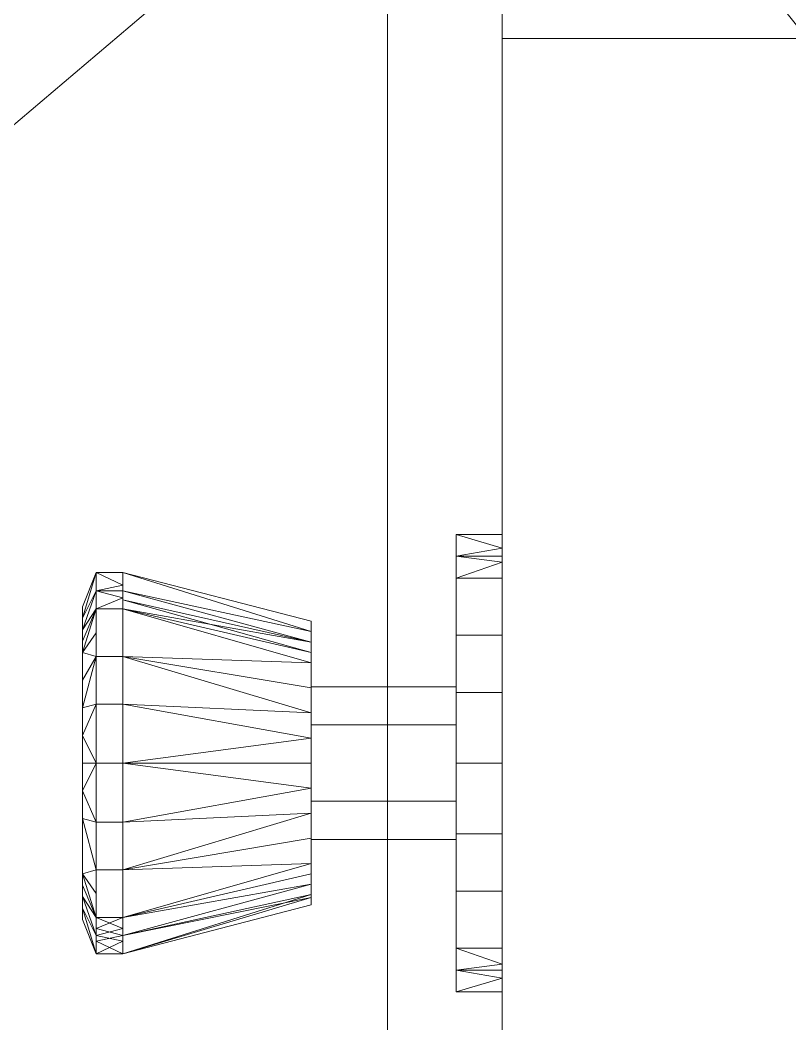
# Model space of a CAD drawing. Header units: millimetres. Extents: x -58504 to -31854, y -45142 to -12667.
# Drawn here: x -43927 to -43826.1, y -33046.1 to -32914.4 of the extents above; entities that cross this region are included whole.
import ezdxf

# ---------------------------------------------------------------- set-up
doc = ezdxf.new("R2010")
doc.units = ezdxf.units.MM
for name, color, linetype, lineweight in [('Doors', 7, 'Continuous', 9), ('Floors', 7, 'Continuous', 9), ('Frame_Mullion', 7, 'Continuous', 9), ('Walls', 7, 'Continuous', 9), ('五金器具', 7, 'Continuous', 9)]:
    doc.layers.add(name, color=color, linetype=linetype, lineweight=lineweight)

# ---------------------------------------------------------------- blocks, each defined once
blk = doc.blocks.new('單開-矩形- _1_ - 120 x 210 cm-432076-_3D_')
at = {"layer": 'Frame_Mullion', "color": 8}
mesh = blk.add_polyface(dxfattribs=at)
corners = [(600, -150), (550, -150), (550, -150, 2050), (-550, -150, 2050), (-550, -150), (-600, -150), (-600, -150, 2100), (600, -150, 2100)]
mesh.append_faces([[corners[k] for k in face] for face in [(2, 3, 6, 7)]], dxfattribs={"vtx1": -1, "vtx3": -1, "color": 8})
mesh.append_faces([[corners[k] for k in face] for face in [(0, 1, 2, 7)]], dxfattribs={"vtx2": -1, "color": 8})
mesh.append_faces([[corners[k] for k in face] for face in [(3, 4, 5, 6)]], dxfattribs={"vtx3": -1, "color": 8})
mesh = blk.add_polyface(dxfattribs=at)
corners = [(600, -150, 2100), (-600, -150, 2100), (-600, -270, 2100), (600, -270, 2100)]
mesh.append_faces([[corners[k] for k in face] for face in [(0, 1, 2, 3)]], dxfattribs={"color": 8})
mesh = blk.add_polyface(dxfattribs=at)
corners = [(550, -190, 2050), (-550, -190, 2050), (-550, -150, 2050), (550, -150, 2050)]
mesh.append_faces([[corners[k] for k in face] for face in [(0, 1, 2, 3)]], dxfattribs={"color": 8})
mesh = blk.add_polyface(dxfattribs=at)
corners = [(550, -150), (600, -150), (600, -270), (530, -270), (530, -190), (550, -190)]
mesh.append_faces([[corners[k] for k in face] for face in [(1, 5, 0)]], dxfattribs={"vtx0": -1, "color": 8})
mesh.append_faces([[corners[k] for k in face] for face in [(4, 5, 3)]], dxfattribs={"vtx1": -1, "color": 8})
mesh.append_faces([[corners[k] for k in face] for face in [(2, 3, 5, 1)]], dxfattribs={"vtx1": -1, "vtx2": -1, "color": 8})
mesh = blk.add_polyface(dxfattribs=at)
corners = [(550, -190), (550, -190, 2050), (550, -150, 2050), (550, -150)]
mesh.append_faces([[corners[k] for k in face] for face in [(0, 1, 2, 3)]], dxfattribs={"color": 8})
at = {"layer": '五金器具'}
mesh = blk.add_polyface(dxfattribs=at)
corners = [(475.5, -95, 1000), (480, -96.8, 1000), (475.23, -96.8, 985.31), (462.73, -96.8, 976.22), (447.27, -96.8, 976.22), (434.77, -96.8, 985.31), (430, -96.8, 1000), (434.5, -95, 1000), (440.5, -95, 985.5), (455, -95, 979.5), (469.5, -95, 985.5), (447.75, -95, 982.5), (462.25, -95, 982.5), (437.5, -95, 992.75), (432.39, -96.8, 992.65), (472.5, -95, 992.75), (477.61, -96.8, 992.65), (441.02, -96.8, 980.76), (468.98, -96.8, 980.76), (451.38, -95, 981), (455, -96.8, 976.22), (458.62, -95, 981), (439, -95, 989.13), (436, -95, 996.38), (471, -95, 989.13), (474, -95, 996.38), (444.13, -95, 984), (472.1, -96.8, 983.03), (465.87, -95, 984)]
mesh.append_faces([[corners[k] for k in face] for face in [(4, 19, 20), (20, 21, 3), (21, 20, 9), (16, 25, 1), (9, 20, 19)]], dxfattribs={"vtx0": -1, "vtx1": -1})
mesh.append_faces([[corners[k] for k in face] for face in [(13, 5, 14), (4, 11, 19), (5, 13, 22), (18, 12, 28), (16, 15, 25)]], dxfattribs={"vtx0": -1, "vtx2": -1})
mesh.append_faces([[corners[k] for k in face] for face in [(2, 10, 24, 15)]], dxfattribs={"vtx0": -1, "vtx3": -1})
mesh.append_faces([[corners[k] for k in face] for face in [(0, 1, 25)]], dxfattribs={"vtx1": -1})
mesh.append_faces([[corners[k] for k in face] for face in [(21, 12, 3), (14, 6, 23), (26, 11, 17, 8), (27, 18, 10), (18, 3, 12), (17, 5, 8), (4, 17, 11), (2, 27, 10), (22, 8, 5), (23, 13, 14), (16, 2, 15), (28, 10, 18)]], dxfattribs={"vtx1": -1, "vtx2": -1})
mesh.append_faces([[corners[k] for k in face] for face in [(6, 7, 23)]], dxfattribs={"vtx2": -1})
mesh = blk.add_polyface(dxfattribs=at)
corners = [(434.5, -95, 1000), (430, -96.8, 1000), (434.77, -96.8, 1014.69), (447.27, -96.8, 1023.78), (462.73, -96.8, 1023.78), (475.23, -96.8, 1014.69), (480, -96.8, 1000), (475.5, -95, 1000), (469.5, -95, 1014.5), (455, -95, 1020.5), (440.5, -95, 1014.5), (462.25, -95, 1017.5), (447.75, -95, 1017.5), (472.5, -95, 1007.25), (477.61, -96.8, 1007.35), (437.5, -95, 1007.25), (432.39, -96.8, 1007.35), (468.98, -96.8, 1019.24), (441.02, -96.8, 1019.24), (458.62, -95, 1019), (455, -96.8, 1023.78), (451.38, -95, 1019), (471, -95, 1010.87), (474, -95, 1003.62), (439, -95, 1010.87), (436, -95, 1003.62), (465.87, -95, 1016), (437.9, -96.8, 1016.97), (444.13, -95, 1016)]
mesh.append_faces([[corners[k] for k in face] for face in [(24, 2, 10), (4, 19, 20), (20, 21, 3), (21, 20, 9), (16, 25, 1), (9, 20, 19)]], dxfattribs={"vtx0": -1, "vtx1": -1})
mesh.append_faces([[corners[k] for k in face] for face in [(13, 5, 14), (4, 11, 19), (5, 13, 22), (16, 15, 25), (17, 8, 26)]], dxfattribs={"vtx0": -1, "vtx2": -1})
mesh.append_faces([[corners[k] for k in face] for face in [(18, 12, 28, 10)]], dxfattribs={"vtx0": -1, "vtx3": -1})
mesh.append_faces([[corners[k] for k in face] for face in [(0, 1, 25)]], dxfattribs={"vtx1": -1})
mesh.append_faces([[corners[k] for k in face] for face in [(21, 12, 3), (14, 6, 23), (26, 11, 17), (27, 18, 10), (18, 3, 12), (17, 5, 8), (4, 17, 11), (24, 15, 2), (2, 27, 10), (22, 8, 5), (23, 13, 14), (16, 2, 15)]], dxfattribs={"vtx1": -1, "vtx2": -1})
mesh.append_faces([[corners[k] for k in face] for face in [(6, 7, 23)]], dxfattribs={"vtx2": -1})
mesh = blk.add_polyface(dxfattribs=at)
corners = [(455, -95, 1000), (475.5, -95, 1000), (469.5, -95, 985.5), (455, -95, 979.5), (440.5, -95, 985.5), (434.5, -95, 1000)]
mesh.append_faces([[corners[k] for k in face] for face in [(0, 3, 4, 5)]], dxfattribs={"vtx0": -1})
mesh.append_faces([[corners[k] for k in face] for face in [(0, 1, 2, 3)]], dxfattribs={"vtx3": -1})
mesh = blk.add_polyface(dxfattribs=at)
corners = [(455, -95, 1000), (434.5, -95, 1000), (440.5, -95, 1014.5), (455, -95, 1020.5), (469.5, -95, 1014.5), (475.5, -95, 1000)]
mesh.append_faces([[corners[k] for k in face] for face in [(4, 5, 0, 3)]], dxfattribs={"vtx2": -1})
mesh.append_faces([[corners[k] for k in face] for face in [(0, 1, 2, 3)]], dxfattribs={"vtx3": -1})
mesh = blk.add_polyface(dxfattribs=at)
corners = [(480, -96.8, 1000), (480, -100.3, 1000), (475.23, -100.3, 985.31), (462.73, -100.3, 976.22), (447.27, -100.3, 976.22), (434.77, -100.3, 985.31), (430, -100.3, 1000), (430, -96.8, 1000), (434.77, -96.8, 985.31), (447.27, -96.8, 976.22), (462.73, -96.8, 976.22), (475.23, -96.8, 985.31), (433.32, -96.8, 989.79), (432.39, -100.3, 992.65), (441.02, -100.3, 980.76), (441.02, -96.8, 980.76), (455, -96.8, 976.22), (455, -100.3, 976.22), (468.98, -100.3, 980.76), (468.98, -96.8, 980.76), (476.68, -100.3, 989.79), (477.61, -96.8, 992.65), (431.66, -96.8, 994.9), (478.34, -100.3, 994.9)]
mesh.append_faces([[corners[k] for k in face] for face in [(13, 12, 5), (0, 23, 21), (21, 20, 11), (2, 11, 20)]], dxfattribs={"vtx0": -1, "vtx1": -1})
mesh.append_faces([[corners[k] for k in face] for face in [(5, 8, 15, 14), (9, 4, 14, 15), (10, 3, 17, 16), (3, 10, 19, 18), (11, 2, 18, 19), (22, 13, 6), (4, 9, 16, 17)]], dxfattribs={"vtx0": -1, "vtx2": -1})
mesh.append_faces([[corners[k] for k in face] for face in [(22, 12, 13), (23, 20, 21), (12, 8, 5)]], dxfattribs={"vtx1": -1, "vtx2": -1})
mesh.append_faces([[corners[k] for k in face] for face in [(6, 7, 22), (0, 1, 23)]], dxfattribs={"vtx2": -1})
mesh = blk.add_polyface(dxfattribs=at)
corners = [(430, -96.8, 1000), (430, -100.3, 1000), (434.77, -100.3, 1014.69), (447.27, -100.3, 1023.78), (462.73, -100.3, 1023.78), (475.23, -100.3, 1014.69), (480, -100.3, 1000), (480, -96.8, 1000), (475.23, -96.8, 1014.69), (462.73, -96.8, 1023.78), (447.27, -96.8, 1023.78), (434.77, -96.8, 1014.69), (468.98, -96.8, 1019.24), (468.98, -100.3, 1019.24), (477.61, -100.3, 1007.35), (477.61, -96.8, 1007.35), (455, -96.8, 1023.78), (455, -100.3, 1023.78), (433.32, -100.3, 1010.21), (432.39, -96.8, 1007.35), (441.02, -100.3, 1019.24), (441.02, -96.8, 1019.24), (431.66, -100.3, 1005.1)]
mesh.append_faces([[corners[k] for k in face] for face in [(15, 14, 6, 7)]], dxfattribs={"vtx0": -1})
mesh.append_faces([[corners[k] for k in face] for face in [(19, 18, 11), (0, 22, 19), (2, 11, 18)]], dxfattribs={"vtx0": -1, "vtx1": -1})
mesh.append_faces([[corners[k] for k in face] for face in [(5, 8, 12, 13), (9, 4, 13, 12), (14, 15, 8, 5), (4, 9, 16, 17), (17, 16, 10, 3), (3, 10, 21, 20), (20, 21, 11, 2)]], dxfattribs={"vtx0": -1, "vtx2": -1})
mesh.append_faces([[corners[k] for k in face] for face in [(22, 18, 19)]], dxfattribs={"vtx1": -1, "vtx2": -1})
mesh.append_faces([[corners[k] for k in face] for face in [(0, 1, 22)]], dxfattribs={"vtx2": -1})
mesh = blk.add_polyface(dxfattribs=at)
corners = [(480, -100.3, 1000), (473.6, -125, 1000), (468.15, -125, 986.85), (455, -125, 981.4), (441.85, -125, 986.85), (436.4, -125, 1000), (430, -100.3, 1000), (434.77, -100.3, 985.31), (447.27, -100.3, 976.22), (462.73, -100.3, 976.22), (475.23, -100.3, 985.31), (461.58, -125, 984.12), (448.42, -125, 984.12), (439.12, -125, 993.42), (470.88, -125, 993.42), (441.02, -100.3, 980.76), (468.98, -100.3, 980.76), (455, -100.3, 976.22), (451.71, -125, 982.76), (458.29, -125, 982.76), (440.49, -125, 990.14), (432.39, -100.3, 992.65), (477.61, -100.3, 992.65), (472.24, -125, 996.71), (476.42, -100.3, 988.98), (445.14, -125, 985.49), (464.86, -125, 985.49), (437.76, -125, 996.71), (469.51, -125, 990.14)]
mesh.append_faces([[corners[k] for k in face] for face in [(21, 27, 6), (9, 19, 17), (3, 17, 19), (17, 18, 8), (24, 28, 10)]], dxfattribs={"vtx0": -1, "vtx1": -1})
mesh.append_faces([[corners[k] for k in face] for face in [(4, 7, 15), (23, 22, 0), (9, 11, 19), (22, 23, 14), (24, 14, 28), (16, 2, 26), (21, 13, 27)]], dxfattribs={"vtx0": -1, "vtx2": -1})
mesh.append_faces([[corners[k] for k in face] for face in [(7, 4, 20, 13)]], dxfattribs={"vtx0": -1, "vtx3": -1})
mesh.append_faces([[corners[k] for k in face] for face in [(5, 6, 27), (1, 23, 0)]], dxfattribs={"vtx1": -1})
mesh.append_faces([[corners[k] for k in face] for face in [(28, 2, 10), (24, 22, 14), (12, 25, 15), (21, 7, 13), (3, 18, 17), (16, 10, 2), (15, 8, 12), (26, 11, 16), (18, 12, 8), (25, 4, 15), (9, 16, 11)]], dxfattribs={"vtx1": -1, "vtx2": -1})
mesh = blk.add_polyface(dxfattribs=at)
corners = [(430, -100.3, 1000), (436.4, -125, 1000), (441.85, -125, 1013.15), (455, -125, 1018.6), (468.15, -125, 1013.15), (473.6, -125, 1000), (480, -100.3, 1000), (475.23, -100.3, 1014.69), (462.73, -100.3, 1023.78), (447.27, -100.3, 1023.78), (434.77, -100.3, 1014.69), (448.42, -125, 1015.88), (461.58, -125, 1015.88), (470.88, -125, 1006.58), (439.12, -125, 1006.58), (468.98, -100.3, 1019.24), (441.02, -100.3, 1019.24), (455, -100.3, 1023.78), (458.29, -125, 1017.24), (451.71, -125, 1017.24), (469.51, -125, 1009.86), (477.61, -100.3, 1007.35), (437.37, -125, 1002.33), (432.39, -100.3, 1007.35), (440.49, -125, 1009.86), (464.86, -125, 1014.51), (445.14, -125, 1014.51), (472.24, -125, 1003.29)]
mesh.append_faces([[corners[k] for k in face] for face in [(21, 27, 6), (0, 22, 23), (14, 23, 22), (9, 19, 17), (3, 17, 19), (17, 18, 8)]], dxfattribs={"vtx0": -1, "vtx1": -1})
mesh.append_faces([[corners[k] for k in face] for face in [(10, 14, 24), (4, 7, 15), (7, 4, 20), (9, 11, 19), (14, 10, 23), (16, 2, 26), (21, 13, 27)]], dxfattribs={"vtx0": -1, "vtx2": -1})
mesh.append_faces([[corners[k] for k in face] for face in [(5, 6, 27)]], dxfattribs={"vtx1": -1})
mesh.append_faces([[corners[k] for k in face] for face in [(12, 25, 15), (20, 13, 7), (3, 18, 17), (15, 8, 12), (16, 10, 2), (21, 7, 13), (26, 11, 16), (18, 12, 8), (24, 2, 10), (25, 4, 15), (9, 16, 11)]], dxfattribs={"vtx1": -1, "vtx2": -1})
mesh.append_faces([[corners[k] for k in face] for face in [(0, 1, 22)]], dxfattribs={"vtx2": -1})
mesh = blk.add_polyface(dxfattribs=at)
corners = [(473.6, -125, 1000), (465, -125, 1000), (460, -125, 991.34), (450, -125, 991.34), (445, -125, 1000), (436.4, -125, 1000), (441.85, -125, 986.85), (455, -125, 981.4), (468.15, -125, 986.85)]
mesh.append_faces([[corners[k] for k in face] for face in [(2, 7, 8, 1), (3, 6, 7, 2)]], dxfattribs={"vtx0": -1, "vtx2": -1})
mesh.append_faces([[corners[k] for k in face] for face in [(0, 1, 8)]], dxfattribs={"vtx1": -1})
mesh.append_faces([[corners[k] for k in face] for face in [(4, 5, 6, 3)]], dxfattribs={"vtx2": -1})
mesh = blk.add_polyface(dxfattribs=at)
corners = [(436.4, -125, 1000), (445, -125, 1000), (450, -125, 1008.66), (460, -125, 1008.66), (465, -125, 1000), (473.6, -125, 1000), (468.15, -125, 1013.15), (455, -125, 1018.6), (441.85, -125, 1013.15)]
mesh.append_faces([[corners[k] for k in face] for face in [(1, 8, 0)]], dxfattribs={"vtx0": -1})
mesh.append_faces([[corners[k] for k in face] for face in [(2, 7, 8, 1), (7, 2, 3)]], dxfattribs={"vtx0": -1, "vtx2": -1})
mesh.append_faces([[corners[k] for k in face] for face in [(3, 4, 6, 7)]], dxfattribs={"vtx1": -1, "vtx3": -1})
mesh.append_faces([[corners[k] for k in face] for face in [(4, 5, 6)]], dxfattribs={"vtx2": -1})
mesh = blk.add_polyface(dxfattribs=at)
corners = [(465, -125, 1000), (465, -144, 1000), (460, -144, 991.34), (450, -144, 991.34), (445, -144, 1000), (445, -125, 1000), (450, -125, 991.34), (460, -125, 991.34)]
mesh.append_faces([[corners[k] for k in face] for face in [(6, 3, 4, 5)]], dxfattribs={"vtx0": -1})
mesh.append_faces([[corners[k] for k in face] for face in [(3, 6, 7, 2)]], dxfattribs={"vtx0": -1, "vtx2": -1})
mesh.append_faces([[corners[k] for k in face] for face in [(0, 1, 2, 7)]], dxfattribs={"vtx2": -1})
mesh = blk.add_polyface(dxfattribs=at)
corners = [(445, -125, 1000), (445, -144, 1000), (450, -144, 1008.66), (460, -144, 1008.66), (465, -144, 1000), (465, -125, 1000), (460, -125, 1008.66), (450, -125, 1008.66)]
mesh.append_faces([[corners[k] for k in face] for face in [(6, 3, 4, 5)]], dxfattribs={"vtx0": -1})
mesh.append_faces([[corners[k] for k in face] for face in [(3, 6, 7, 2)]], dxfattribs={"vtx0": -1, "vtx2": -1})
mesh.append_faces([[corners[k] for k in face] for face in [(0, 1, 2, 7)]], dxfattribs={"vtx2": -1})
mesh = blk.add_polyface(dxfattribs=at)
corners = [(485, -144, 1000), (485, -150, 1000), (479.27, -150, 982.37), (464.27, -150, 971.47), (445.73, -150, 971.47), (430.73, -150, 982.37), (425, -150, 1000), (425, -144, 1000), (430.73, -144, 982.37), (445.73, -144, 971.47), (464.27, -144, 971.47), (479.27, -144, 982.37), (438.23, -144, 976.92), (438.23, -150, 976.92), (427.86, -150, 991.18), (427.86, -144, 991.18), (455, -144, 971.47), (455, -150, 971.47), (481.37, -150, 988.82), (482.14, -144, 991.18), (471.77, -150, 976.92), (471.77, -144, 976.92), (483.18, -150, 994.41)]
mesh.append_faces([[corners[k] for k in face] for face in [(15, 14, 6, 7)]], dxfattribs={"vtx0": -1})
mesh.append_faces([[corners[k] for k in face] for face in [(19, 18, 11), (0, 22, 19), (2, 11, 18)]], dxfattribs={"vtx0": -1, "vtx1": -1})
mesh.append_faces([[corners[k] for k in face] for face in [(5, 8, 12, 13), (9, 4, 13, 12), (14, 15, 8, 5), (4, 9, 16, 17), (17, 16, 10, 3), (3, 10, 21, 20), (20, 21, 11, 2)]], dxfattribs={"vtx0": -1, "vtx2": -1})
mesh.append_faces([[corners[k] for k in face] for face in [(22, 18, 19)]], dxfattribs={"vtx1": -1, "vtx2": -1})
mesh.append_faces([[corners[k] for k in face] for face in [(0, 1, 22)]], dxfattribs={"vtx2": -1})
mesh = blk.add_polyface(dxfattribs=at)
corners = [(425, -144, 1000), (425, -150, 1000), (430.73, -150, 1017.63), (445.73, -150, 1028.53), (464.27, -150, 1028.53), (479.27, -150, 1017.63), (485, -150, 1000), (485, -144, 1000), (479.27, -144, 1017.63), (464.27, -144, 1028.53), (445.73, -144, 1028.53), (430.73, -144, 1017.63), (471.77, -144, 1023.08), (471.77, -150, 1023.08), (482.14, -150, 1008.82), (482.14, -144, 1008.82), (455, -144, 1028.53), (455, -150, 1028.53), (428.63, -150, 1011.18), (427.86, -144, 1008.82), (438.23, -150, 1023.08), (438.23, -144, 1023.08), (426.82, -150, 1005.59)]
mesh.append_faces([[corners[k] for k in face] for face in [(15, 14, 6, 7)]], dxfattribs={"vtx0": -1})
mesh.append_faces([[corners[k] for k in face] for face in [(19, 18, 11), (0, 22, 19), (2, 11, 18)]], dxfattribs={"vtx0": -1, "vtx1": -1})
mesh.append_faces([[corners[k] for k in face] for face in [(8, 5, 14, 15), (9, 4, 13, 12), (12, 13, 5, 8), (4, 9, 16, 17), (17, 16, 10, 3), (3, 10, 21, 20), (20, 21, 11, 2)]], dxfattribs={"vtx0": -1, "vtx2": -1})
mesh.append_faces([[corners[k] for k in face] for face in [(22, 18, 19)]], dxfattribs={"vtx1": -1, "vtx2": -1})
mesh.append_faces([[corners[k] for k in face] for face in [(0, 1, 22)]], dxfattribs={"vtx2": -1})
mesh = blk.add_polyface(dxfattribs=at)
corners = [(465, -144, 1000), (485, -144, 1000), (479.27, -144, 982.37), (464.27, -144, 971.47), (445.73, -144, 971.47), (430.73, -144, 982.37), (425, -144, 1000), (445, -144, 1000), (450, -144, 991.34), (460, -144, 991.34)]
mesh.append_faces([[corners[k] for k in face] for face in [(9, 2, 3, 4)]], dxfattribs={"vtx0": -1, "vtx3": -1})
mesh.append_faces([[corners[k] for k in face] for face in [(4, 5, 8, 9)]], dxfattribs={"vtx1": -1, "vtx3": -1})
mesh.append_faces([[corners[k] for k in face] for face in [(0, 1, 2, 9)]], dxfattribs={"vtx2": -1})
mesh.append_faces([[corners[k] for k in face] for face in [(5, 6, 7, 8)]], dxfattribs={"vtx3": -1})
mesh = blk.add_polyface(dxfattribs=at)
corners = [(445, -144, 1000), (425, -144, 1000), (430.73, -144, 1017.63), (445.73, -144, 1028.53), (464.27, -144, 1028.53), (479.27, -144, 1017.63), (485, -144, 1000), (465, -144, 1000), (460, -144, 1008.66), (450, -144, 1008.66)]
mesh.append_faces([[corners[k] for k in face] for face in [(8, 4, 5, 7)]], dxfattribs={"vtx0": -1, "vtx2": -1})
mesh.append_faces([[corners[k] for k in face] for face in [(6, 7, 5), (1, 2, 0)]], dxfattribs={"vtx1": -1})
mesh.append_faces([[corners[k] for k in face] for face in [(3, 4, 8, 9), (2, 3, 9, 0)]], dxfattribs={"vtx1": -1, "vtx3": -1})
mesh = blk.add_polyface(dxfattribs=at)
corners = [(485, -150, 1000), (455, -150, 1000), (425, -150, 1000), (430.73, -150, 982.37), (445.73, -150, 971.47), (464.27, -150, 971.47), (479.27, -150, 982.37)]
mesh.append_faces([[corners[k] for k in face] for face in [(1, 5, 6, 0)]], dxfattribs={"vtx0": -1})
mesh.append_faces([[corners[k] for k in face] for face in [(1, 4, 5)]], dxfattribs={"vtx0": -1, "vtx2": -1})
mesh.append_faces([[corners[k] for k in face] for face in [(1, 2, 3, 4)]], dxfattribs={"vtx3": -1})
mesh = blk.add_polyface(dxfattribs=at)
corners = [(425, -150, 1000), (455, -150, 1000), (485, -150, 1000), (479.27, -150, 1017.63), (464.27, -150, 1028.53), (445.73, -150, 1028.53), (430.73, -150, 1017.63)]
mesh.append_faces([[corners[k] for k in face] for face in [(1, 5, 6, 0)]], dxfattribs={"vtx0": -1})
mesh.append_faces([[corners[k] for k in face] for face in [(5, 1, 4)]], dxfattribs={"vtx0": -1, "vtx1": -1})
mesh.append_faces([[corners[k] for k in face] for face in [(1, 2, 3, 4)]], dxfattribs={"vtx3": -1})

msp = doc.modelspace()

# ---------------------------------------------------------------- block references
at = {"layer": 'Doors', "color": 8, "rotation": 89.99999999999984}
msp.add_blockref('單開-矩形- _1_ - 120 x 210 cm-432076-_3D_', (-44013.81, -33466.86, 11000), dxfattribs=at)

# ---------------------------------------------------------------- meshes
at = {"layer": 'Floors', "color": 9}
mesh = msp.add_polyface(dxfattribs=at)
corners = [(-42028.81, -14316.86, 10820), (-42028.81, -12666.86, 10820), (-38828.81, -12666.86, 10820), (-38828.81, -14316.86, 10820), (-33278.81, -14316.86, 10820), (-33278.81, -21316.86, 10820), (-32828.81, -21316.86, 10820), (-32828.81, -31066.86, 10820), (-33278.81, -31066.86, 10820), (-33278.81, -33116.86, 10820), (-31853.81, -33116.86, 10820), (-31853.81, -36466.86, 10820), (-33278.81, -36466.86, 10820), (-33278.81, -43716.86, 10820), (-35428.81, -43716.86, 10820), (-35428.81, -45141.86, 10820), (-38778.81, -45141.86, 10820), (-38778.81, -43716.86, 10820), (-42303.81, -43716.86, 10820), (-42303.81, -45141.86, 10820), (-45653.81, -45141.86, 10820), (-45653.81, -43716.86, 10820), (-49578.81, -43716.86, 10820), (-49578.81, -45141.86, 10820), (-52928.81, -45141.86, 10820), (-52928.81, -43766.86, 10820), (-57078.81, -43766.86, 10820), (-57078.81, -36466.86, 10820), (-58503.82, -36466.86, 10820), (-58503.82, -33116.86, 10820), (-57128.82, -33116.86, 10820), (-57128.82, -29916.86, 10820), (-49328.81, -29916.86, 10820), (-49328.81, -29141.86, 10820), (-50703.81, -29141.86, 10820), (-50703.81, -22316.86, 10820), (-49928.8, -22316.86, 10820), (-49928.8, -21466.86, 10820), (-50703.81, -21466.86, 10820), (-50703.81, -18116.86, 10820), (-49328.81, -18116.86, 10820), (-49328.81, -14316.86, 10820), (-38978.81, -22666.86, 10820), (-39228.81, -22666.86, 10820), (-39228.81, -24116.86, 10820), (-38978.81, -24116.86, 10820), (-33828.81, -24116.86, 10820), (-33828.81, -21916.86, 10820), (-38828.81, -21916.86, 10820), (-38828.81, -24116.86, 10820), (-34578.81, -26766.86, 10820), (-38878.81, -26766.86, 10820), (-38878.81, -27206.86, 10820), (-34578.81, -27206.86, 10820), (-38878.81, -27356.86, 10820), (-38878.81, -30316.86, 10820), (-34988.81, -30316.86, 10820), (-34988.81, -28936.86, 10820), (-34728.81, -28936.86, 10820), (-34728.81, -27356.86, 10820), (-41978.81, -25141.86, 10820), (-42328.81, -25141.86, 10820), (-42328.81, -26791.86, 10820), (-41978.81, -26791.86, 10820), (-42028.81, -31316.86, 10820), (-42028.81, -30591.86, 10820), (-43728.81, -30591.86, 10820), (-43728.81, -31316.86, 10820), (-43878.81, -31926.86, 10820), (-43878.81, -30591.86, 10820), (-44378.81, -30591.86, 10820), (-44378.81, -31926.86, 10820), (-46428.81, -33441.86, 10820), (-47428.81, -33441.86, 10820), (-47428.81, -34116.86, 10820), (-46428.81, -34116.86, 10820), (-45328.81, -33441.86, 10820), (-46328.81, -33441.86, 10820), (-46328.81, -34116.86, 10820), (-45328.81, -34116.86, 10820), (-49028.81, -30591.86, 10820), (-49028.81, -33291.86, 10820), (-45908.81, -33291.86, 10820), (-45908.81, -30591.86, 10820), (-39228.81, -26816.86, 10820), (-39228.81, -29916.86, 10820), (-39028.81, -29916.86, 10820), (-39028.81, -26816.86, 10820), (-46353.81, -36916.36, 10820), (-46653.81, -36916.36, 10820), (-46653.81, -37166.86, 10820), (-46353.81, -37166.86, 10820), (-56178.81, -38966.86, 10820), (-56928.81, -38966.86, 10820), (-56928.81, -39266.86, 10820), (-56178.81, -39266.86, 10820), (-52628.81, -36916.86, 10820), (-53378.81, -36916.86, 10820), (-53378.81, -37066.86, 10820), (-52628.81, -37066.86, 10820), (-49928.81, -31066.86, 10820), (-49928.81, -31466.86, 10820), (-49728.81, -31466.86, 10820), (-49728.81, -31066.86, 10820), (-51278.81, -35816.86, 10820), (-51578.81, -35816.86, 10820), (-51578.81, -36316.86, 10820), (-51278.81, -36316.86, 10820), (-46803.81, -39566.86, 10820), (-47103.81, -39566.86, 10820), (-47103.81, -40066.86, 10820), (-46803.81, -40066.86, 10820), (-36948.81, -36916.86, 10820), (-37248.81, -36916.86, 10820), (-37248.81, -37266.86, 10820), (-36948.81, -37266.86, 10820), (-34078.81, -39626.86, 10820), (-33778.81, -39626.86, 10820), (-33778.81, -39326.86, 10820), (-34078.81, -39326.86, 10820), (-36988.81, -30916.86, 10820), (-37288.81, -30916.86, 10820), (-37288.81, -31266.86, 10820), (-36988.81, -31266.86, 10820), (-44528.81, -14466.86, 10820), (-44828.81, -14466.86, 10820), (-44828.81, -15216.86, 10820), (-44528.81, -15216.86, 10820), (-41078.81, -19666.86, 10820), (-41878.81, -19666.86, 10820), (-41878.81, -19966.86, 10820), (-41078.81, -19966.86, 10820)]
mesh.append_faces([[corners[k] for k in face] for face in [(30, 27, 28, 29), (3, 0, 1, 2)]], dxfattribs={"vtx0": -1, "color": 9})
mesh.append_faces([[corners[k] for k in face] for face in [(111, 21, 110), (106, 96, 105), (82, 73, 81), (32, 100, 31), (101, 31, 100), (44, 60, 43)]], dxfattribs={"vtx0": -1, "vtx1": -1, "color": 9})
mesh.append_faces([[corners[k] for k in face] for face in [(109, 107, 90, 108), (74, 104, 81, 73), (79, 68, 64), (62, 83, 33, 61), (66, 69, 62, 65), (130, 61, 36), (52, 54, 87, 51)]], dxfattribs={"vtx0": -1, "vtx1": -1, "vtx2": -1, "color": 9})
mesh.append_faces([[corners[k] for k in face] for face in [(17, 114, 116, 14), (9, 12, 112, 123), (64, 122, 113, 79), (44, 51, 84, 60)]], dxfattribs={"vtx0": -1, "vtx1": -1, "vtx2": -1, "vtx3": -1, "color": 9})
mesh.append_faces([[corners[k] for k in face] for face in [(27, 98, 92, 93), (82, 77, 72, 73), (71, 76, 82, 83), (32, 80, 103, 100), (40, 126, 129, 130)]], dxfattribs={"vtx0": -1, "vtx1": -1, "vtx3": -1, "color": 9})
mesh.append_faces([[corners[k] for k in face] for face in [(95, 25, 26, 94), (94, 26, 27, 93), (115, 119, 116, 114), (72, 77, 78, 75), (68, 79, 76, 71), (12, 115, 112), (68, 67, 64), (123, 112, 113, 122), (33, 83, 80, 32), (83, 70, 71), (69, 66, 67, 68), (126, 40, 41, 125), (0, 124, 125, 41), (58, 7, 8), (51, 87, 84), (42, 48, 49, 45)]], dxfattribs={"vtx0": -1, "vtx2": -1, "color": 9})
mesh.append_faces([[corners[k] for k in face] for face in [(25, 98, 99, 22), (110, 21, 22, 99), (108, 90, 91, 18), (105, 96, 97, 30), (81, 104, 105, 101), (114, 17, 18, 91), (12, 118, 119, 115), (88, 78, 79, 113), (62, 69, 70, 83), (65, 62, 63, 85), (130, 36, 37, 40), (48, 131, 128, 3), (55, 121, 122, 64), (7, 53, 50, 46), (51, 44, 45, 49), (48, 42, 43, 131)]], dxfattribs={"vtx0": -1, "vtx2": -1, "vtx3": -1, "color": 9})
mesh.append_faces([[corners[k] for k in face] for face in [(16, 17, 14, 15), (35, 36, 34), (57, 58, 56)]], dxfattribs={"vtx1": -1, "color": 9})
mesh.append_faces([[corners[k] for k in face] for face in [(101, 102, 81), (76, 77, 82), (126, 127, 129), (130, 131, 43), (85, 86, 55)]], dxfattribs={"vtx1": -1, "vtx2": -1, "color": 9})
mesh.append_faces([[corners[k] for k in face] for face in [(95, 92, 98, 25), (109, 110, 99, 107), (111, 108, 18, 21), (97, 98, 27, 30), (30, 31, 101, 105), (74, 75, 89, 104), (88, 89, 75, 78), (33, 34, 36, 61), (60, 61, 130, 43), (64, 65, 85, 55), (128, 129, 0, 3), (127, 124, 0, 129), (8, 9, 56, 58), (123, 120, 56, 9), (58, 59, 53, 7)]], dxfattribs={"vtx1": -1, "vtx2": -1, "vtx3": -1, "color": 9})
mesh.append_faces([[corners[k] for k in face] for face in [(106, 107, 99, 96), (107, 104, 89, 90), (80, 81, 102, 103), (12, 13, 117, 118), (116, 117, 13, 14), (113, 114, 91, 88), (63, 60, 84, 85), (120, 121, 55, 56), (54, 55, 86, 87), (59, 54, 52, 53), (50, 51, 49, 46), (46, 47, 6, 7), (47, 48, 5, 6)]], dxfattribs={"vtx1": -1, "vtx3": -1, "color": 9})
mesh.append_faces([[corners[k] for k in face] for face in [(23, 24, 25, 22), (10, 11, 12, 9)]], dxfattribs={"vtx2": -1, "color": 9})
mesh.append_faces([[corners[k] for k in face] for face in [(3, 4, 5, 48)]], dxfattribs={"vtx2": -1, "vtx3": -1, "color": 9})
mesh.append_faces([[corners[k] for k in face] for face in [(18, 19, 20, 21), (37, 38, 39, 40)]], dxfattribs={"vtx3": -1, "color": 9})
mesh = msp.add_polyface(dxfattribs=at)
corners = [(-42028.81, -14316.86, 11000), (-49328.81, -14316.86, 11000), (-49328.81, -18116.86, 11000), (-50703.81, -18116.86, 11000), (-50703.81, -21466.86, 11000), (-49928.8, -21466.86, 11000), (-49928.8, -22316.86, 11000), (-50703.81, -22316.86, 11000), (-50703.81, -29141.86, 11000), (-49328.81, -29141.86, 11000), (-49328.81, -29916.86, 11000), (-57128.82, -29916.86, 11000), (-57128.82, -33116.86, 11000), (-58503.82, -33116.86, 11000), (-58503.82, -36466.86, 11000), (-57078.81, -36466.86, 11000), (-57078.81, -43766.86, 11000), (-52928.81, -43766.86, 11000), (-52928.81, -45141.86, 11000), (-49578.81, -45141.86, 11000), (-49578.81, -43716.86, 11000), (-45653.81, -43716.86, 11000), (-45653.81, -45141.86, 11000), (-42303.81, -45141.86, 11000), (-42303.81, -43716.86, 11000), (-38778.81, -43716.86, 11000), (-38778.81, -45141.86, 11000), (-35428.81, -45141.86, 11000), (-35428.81, -43716.86, 11000), (-33278.81, -43716.86, 11000), (-33278.81, -36466.86, 11000), (-31853.81, -36466.86, 11000), (-31853.81, -33116.86, 11000), (-33278.81, -33116.86, 11000), (-33278.81, -31066.86, 11000), (-32828.81, -31066.86, 11000), (-32828.81, -21316.86, 11000), (-33278.81, -21316.86, 11000), (-33278.81, -14316.86, 11000), (-38828.81, -14316.86, 11000), (-38828.81, -12666.86, 11000), (-42028.81, -12666.86, 11000), (-38978.81, -22666.86, 11000), (-38978.81, -24116.86, 11000), (-39228.81, -24116.86, 11000), (-39228.81, -22666.86, 11000), (-33828.81, -24116.86, 11000), (-38828.81, -24116.86, 11000), (-38828.81, -21916.86, 11000), (-33828.81, -21916.86, 11000), (-34578.81, -26766.86, 11000), (-34578.81, -27206.86, 11000), (-38878.81, -27206.86, 11000), (-38878.81, -26766.86, 11000), (-38878.81, -27356.86, 11000), (-34728.81, -27356.86, 11000), (-34728.81, -28936.86, 11000), (-34988.81, -28936.86, 11000), (-34988.81, -30316.86, 11000), (-38878.81, -30316.86, 11000), (-41978.81, -25141.86, 11000), (-41978.81, -26791.86, 11000), (-42328.81, -26791.86, 11000), (-42328.81, -25141.86, 11000), (-42028.81, -31316.86, 11000), (-43728.81, -31316.86, 11000), (-43728.81, -30591.86, 11000), (-42028.81, -30591.86, 11000), (-43878.81, -31926.86, 11000), (-44378.81, -31926.86, 11000), (-44378.81, -30591.86, 11000), (-43878.81, -30591.86, 11000), (-46428.81, -33441.86, 11000), (-46428.81, -34116.86, 11000), (-47428.81, -34116.86, 11000), (-47428.81, -33441.86, 11000), (-45328.81, -33441.86, 11000), (-45328.81, -34116.86, 11000), (-46328.81, -34116.86, 11000), (-46328.81, -33441.86, 11000), (-49028.81, -30591.86, 11000), (-45908.81, -30591.86, 11000), (-45908.81, -33291.86, 11000), (-49028.81, -33291.86, 11000), (-39228.81, -26816.86, 11000), (-39028.81, -26816.86, 11000), (-39028.81, -29916.86, 11000), (-39228.81, -29916.86, 11000), (-46353.81, -36916.36, 11000), (-46353.81, -37166.86, 11000), (-46653.81, -37166.86, 11000), (-46653.81, -36916.36, 11000), (-56178.81, -38966.86, 11000), (-56178.81, -39266.86, 11000), (-56928.81, -39266.86, 11000), (-56928.81, -38966.86, 11000), (-52628.81, -36916.86, 11000), (-52628.81, -37066.86, 11000), (-53378.81, -37066.86, 11000), (-53378.81, -36916.86, 11000), (-49928.81, -31066.86, 11000), (-49728.81, -31066.86, 11000), (-49728.81, -31466.86, 11000), (-49928.81, -31466.86, 11000), (-51278.81, -35816.86, 11000), (-51278.81, -36316.86, 11000), (-51578.81, -36316.86, 11000), (-51578.81, -35816.86, 11000), (-46803.81, -39566.86, 11000), (-46803.81, -40066.86, 11000), (-47103.81, -40066.86, 11000), (-47103.81, -39566.86, 11000), (-36948.81, -36916.86, 11000), (-36948.81, -37266.86, 11000), (-37248.81, -37266.86, 11000), (-37248.81, -36916.86, 11000), (-34078.81, -39626.86, 11000), (-34078.81, -39326.86, 11000), (-33778.81, -39326.86, 11000), (-33778.81, -39626.86, 11000), (-36988.81, -30916.86, 11000), (-36988.81, -31266.86, 11000), (-37288.81, -31266.86, 11000), (-37288.81, -30916.86, 11000), (-44528.81, -14466.86, 11000), (-44528.81, -15216.86, 11000), (-44828.81, -15216.86, 11000), (-44828.81, -14466.86, 11000), (-41078.81, -19666.86, 11000), (-41078.81, -19966.86, 11000), (-41878.81, -19966.86, 11000), (-41878.81, -19666.86, 11000)]
mesh.append_faces([[corners[k] for k in face] for face in [(5, 2, 3, 4), (24, 21, 22, 23), (28, 25, 26, 27)]], dxfattribs={"vtx0": -1, "color": 9})
mesh.append_faces([[corners[k] for k in face] for face in [(75, 83, 74), (92, 15, 95), (65, 68, 64)]], dxfattribs={"vtx0": -1, "vtx1": -1, "color": 9})
mesh.append_faces([[corners[k] for k in face] for face in [(126, 2, 131, 125), (63, 6, 9, 62), (71, 66, 62, 70), (109, 21, 24)]], dxfattribs={"vtx0": -1, "vtx1": -1, "vtx2": -1, "color": 9})
mesh.append_faces([[corners[k] for k in face] for face in [(81, 70, 62, 9), (103, 12, 107, 83), (12, 15, 99, 107), (104, 91, 74, 83), (111, 90, 105, 97), (33, 121, 112, 30), (64, 77, 115, 122), (116, 114, 25, 28)]], dxfattribs={"vtx0": -1, "vtx1": -1, "vtx2": -1, "vtx3": -1, "color": 9})
mesh.append_faces([[corners[k] for k in face] for face in [(53, 47, 43, 44), (35, 46, 50, 51), (15, 92, 98, 99), (17, 20, 97, 98), (30, 113, 117, 118)]], dxfattribs={"vtx0": -1, "vtx1": -1, "vtx3": -1, "color": 9})
mesh.append_faces([[corners[k] for k in face] for face in [(2, 130, 131), (80, 101, 102, 83), (67, 61, 62, 66), (84, 60, 61, 87), (47, 53, 50, 46), (46, 35, 36, 49), (49, 36, 37, 48), (52, 54, 55, 51), (54, 85, 86, 59), (59, 123, 120, 58), (107, 99, 96, 106), (97, 105, 106, 96), (105, 90, 91, 104), (108, 89, 90, 111), (21, 109, 110, 20), (30, 118, 119, 29), (115, 88, 89, 114), (30, 112, 113), (29, 119, 116, 28)]], dxfattribs={"vtx0": -1, "vtx2": -1, "color": 9})
mesh.append_faces([[corners[k] for k in face] for face in [(0, 124, 125, 131), (39, 41, 0, 128), (45, 129, 130, 60), (10, 100, 101, 80), (59, 86, 87, 64), (51, 55, 56, 35), (98, 92, 93, 17), (76, 68, 69, 82), (78, 72, 73, 88), (68, 76, 77, 64)]], dxfattribs={"vtx0": -1, "vtx2": -1, "vtx3": -1, "color": 9})
mesh.append_faces([[corners[k] for k in face] for face in [(8, 9, 6, 7), (40, 41, 39), (19, 20, 17, 18), (32, 33, 30, 31)]], dxfattribs={"vtx1": -1, "color": 9})
mesh.append_faces([[corners[k] for k in face] for face in [(131, 128, 0), (10, 11, 100), (120, 121, 58), (102, 103, 83), (107, 104, 83), (78, 79, 72)]], dxfattribs={"vtx1": -1, "vtx2": -1, "color": 9})
mesh.append_faces([[corners[k] for k in face] for face in [(5, 6, 130, 2), (128, 129, 48, 39), (63, 60, 130, 6), (67, 64, 87, 61), (45, 42, 48, 129), (84, 85, 53, 44), (44, 45, 60, 84), (52, 53, 85, 54), (122, 123, 59, 64), (34, 35, 56, 58), (33, 34, 58, 121), (110, 111, 97, 20), (108, 109, 24, 89), (79, 76, 82, 72), (77, 78, 88, 115), (24, 25, 114, 89)]], dxfattribs={"vtx1": -1, "vtx2": -1, "vtx3": -1, "color": 9})
mesh.append_faces([[corners[k] for k in face] for face in [(1, 2, 126, 127), (0, 1, 127, 124), (9, 10, 80, 81), (103, 100, 11, 12), (69, 70, 81, 82), (65, 66, 71, 68), (42, 43, 47, 48), (121, 122, 115, 112), (82, 83, 75, 72), (91, 88, 73, 74), (93, 94, 16, 17), (94, 95, 15, 16), (116, 117, 113, 114)]], dxfattribs={"vtx1": -1, "vtx3": -1, "color": 9})
mesh.append_faces([[corners[k] for k in face] for face in [(56, 57, 58)]], dxfattribs={"vtx2": -1, "color": 9})
mesh.append_faces([[corners[k] for k in face] for face in [(37, 38, 39, 48)]], dxfattribs={"vtx2": -1, "vtx3": -1, "color": 9})
mesh.append_faces([[corners[k] for k in face] for face in [(12, 13, 14, 15)]], dxfattribs={"vtx3": -1, "color": 9})
at = {"layer": 'Walls', "color": 9}
mesh = msp.add_polyface(dxfattribs=at)
corners = [(-43878.81, -34116.86, 14300), (-43878.81, -32026.86, 14300), (-43878.81, -31926.86, 14300), (-43878.81, -30616.86, 14300), (-43878.81, -30616.86, 11000), (-43878.81, -31926.86, 11000), (-43878.81, -32026.86, 11000), (-43878.81, -32866.86, 11000), (-43878.81, -32866.86, 13100), (-43878.81, -34066.86, 13100), (-43878.81, -34066.86, 11000), (-43878.81, -34116.86, 11000)]
mesh.append_faces([[corners[k] for k in face] for face in [(8, 5, 6, 7)]], dxfattribs={"vtx0": -1, "color": 9})
mesh.append_faces([[corners[k] for k in face] for face in [(4, 5, 8, 3), (2, 3, 8, 1)]], dxfattribs={"vtx1": -1, "vtx2": -1, "color": 9})
mesh.append_faces([[corners[k] for k in face] for face in [(8, 9, 0, 1)]], dxfattribs={"vtx1": -1, "vtx3": -1, "color": 9})
mesh.append_faces([[corners[k] for k in face] for face in [(9, 10, 11, 0)]], dxfattribs={"vtx3": -1, "color": 9})
mesh = msp.add_polyface(dxfattribs=at)
corners = [(-43728.81, -34116.86, 11000), (-43878.81, -34116.86, 11000), (-43878.81, -34066.86, 11000), (-43728.81, -34066.86, 11000), (-43878.81, -30616.86, 11000), (-43728.81, -30616.86, 11000), (-43728.81, -31316.86, 11000), (-43728.81, -31416.86, 11000), (-43728.81, -32866.86, 11000), (-43878.81, -32866.86, 11000), (-43878.81, -32026.86, 11000), (-43878.81, -31926.86, 11000)]
mesh.append_faces([[corners[k] for k in face] for face in [(0, 1, 2, 3)]], dxfattribs={"color": 9})
mesh.append_faces([[corners[k] for k in face] for face in [(10, 11, 7)]], dxfattribs={"vtx1": -1, "vtx2": -1, "color": 9})
mesh.append_faces([[corners[k] for k in face] for face in [(11, 4, 6, 7)]], dxfattribs={"vtx1": -1, "vtx3": -1, "color": 9})
mesh.append_faces([[corners[k] for k in face] for face in [(8, 9, 10, 7), (4, 5, 6)]], dxfattribs={"vtx2": -1, "color": 9})
mesh = msp.add_polyface(dxfattribs=at)
corners = [(-43878.81, -30616.86, 14300), (-43878.81, -31926.86, 14300), (-43878.81, -32026.86, 14300), (-43878.81, -34116.86, 14300), (-43728.81, -34116.86, 14300), (-43728.81, -31416.86, 14300), (-43728.81, -31316.86, 14300), (-43728.81, -30616.86, 14300)]
mesh.append_faces([[corners[k] for k in face] for face in [(0, 1, 6, 7)]], dxfattribs={"vtx1": -1, "color": 9})
mesh.append_faces([[corners[k] for k in face] for face in [(1, 2, 5, 6)]], dxfattribs={"vtx1": -1, "vtx3": -1, "color": 9})
mesh.append_faces([[corners[k] for k in face] for face in [(2, 3, 4, 5)]], dxfattribs={"vtx3": -1, "color": 9})
mesh = msp.add_polyface(dxfattribs=at)
corners = [(-43728.81, -32866.86, 13100), (-43728.81, -34066.86, 13100), (-43878.81, -34066.86, 13100), (-43878.81, -32866.86, 13100)]
mesh.append_faces([[corners[k] for k in face] for face in [(0, 1, 2, 3)]], dxfattribs={"color": 9})

doc.saveas('drawing.dxf')
